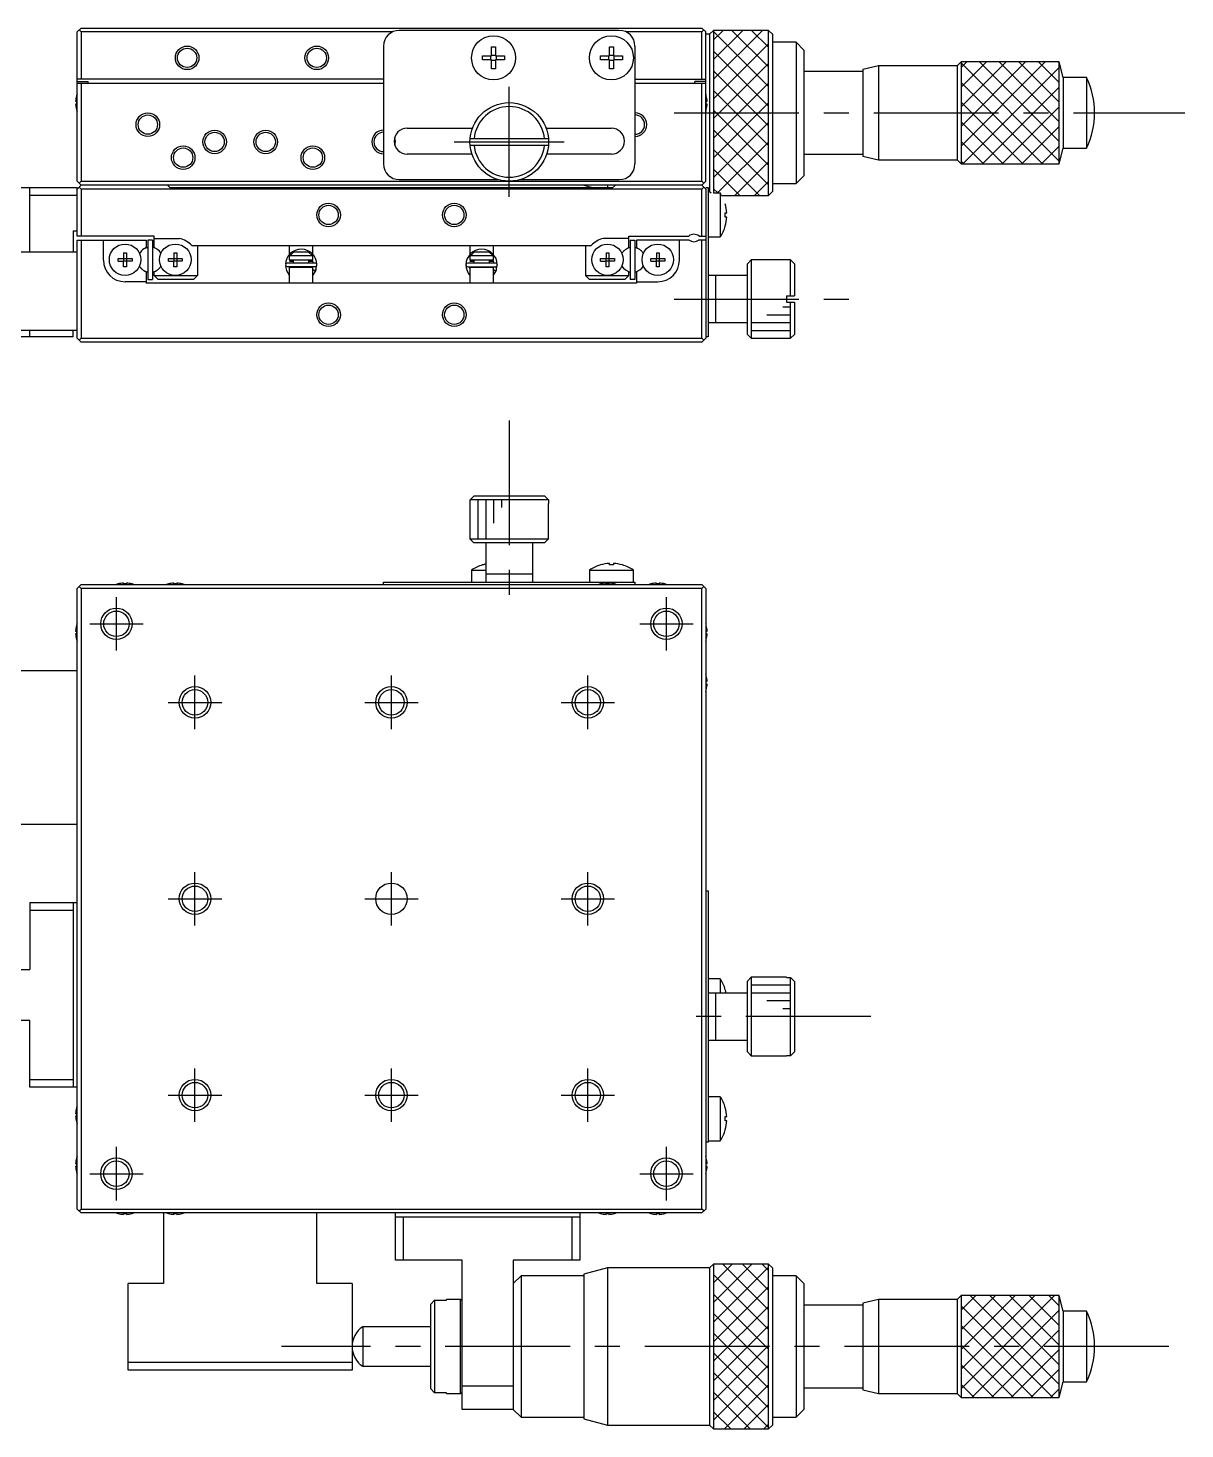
# Model space of a CAD drawing. Extents: x 0 to 455, y -8 to 270.
# Drawn here: x 83.4 to 230.6, y 92.1 to 270.4 of the extents above; entities that cross this region are included whole.
import ezdxf

# ---------------------------------------------------------------- set-up
doc = ezdxf.new("R2010")
doc.units = 0
doc.header["$LTSCALE"] = 0.5
doc.linetypes.add('CENTER', pattern=[50.8, 31.75, -6.35, 6.35, -6.35])
for name, color, linetype in [('MSM_CENTER', 1, 'CENTER'), ('MSM_CONTINUOUS', 7, 'CONTINUOUS'), ('MSM_NARROW', 5, 'CONTINUOUS')]:
    doc.layers.add(name, color=color, linetype=linetype)

msp = doc.modelspace()

# ---------------------------------------------------------------- linework, layer by layer
at = {"layer": 'MSM_CENTER'}
for p, q in [((144.616854, 248.892009), (144.616854, 262.892009)), ((165.616854, 259.592009), (230.616854, 259.592009)), ((137.616854, 255.892009), (151.616854, 255.892009)), ((165.616854, 235.892009), (190.616854, 235.892009)), ((144.616854, 220.450172), (144.616854, 195.450172)), ((94.616854, 191.150172), (94.616854, 197.950172)), ((164.616854, 191.150172), (164.616854, 197.950172)), ((91.216854, 194.550172), (98.016854, 194.550172)), ((161.216854, 194.550172), (168.016854, 194.550172)), ((104.616854, 181.150172), (104.616854, 187.950172)), ((129.616854, 181.150172), (129.616854, 187.950172)), ((154.616854, 181.150172), (154.616854, 187.950172)), ((101.216854, 184.550172), (108.016854, 184.550172)), ((126.216854, 184.550172), (133.016854, 184.550172)), ((151.216854, 184.550172), (158.016854, 184.550172)), ((104.616854, 156.150172), (104.616854, 162.950172)), ((129.616854, 156.150172), (129.616854, 162.950172)), ((154.616854, 156.150172), (154.616854, 162.950172)), ((101.216854, 159.550172), (108.016854, 159.550172)), ((126.216854, 159.550172), (133.016854, 159.550172)), ((151.216854, 159.550172), (158.016854, 159.550172)), ((190.616854, 144.550172), (165.616854, 144.550172)), ((104.616854, 131.150172), (104.616854, 137.950172)), ((129.616854, 131.150172), (129.616854, 137.950172)), ((154.616854, 131.150172), (154.616854, 137.950172)), ((101.216854, 134.550172), (108.016854, 134.550172)), ((126.216854, 134.550172), (133.016854, 134.550172)), ((151.216854, 134.550172), (158.016854, 134.550172)), ((94.616854, 121.150172), (94.616854, 127.950172)), ((164.616854, 121.150172), (164.616854, 127.950172)), ((91.216854, 124.550172), (98.016854, 124.550172)), ((161.216854, 124.550172), (168.016854, 124.550172)), ((228.550371, 102.550172), (115.616854, 102.550172))]:
    msp.add_line(p, q, dxfattribs=at)
at = {"layer": 'MSM_CONTINUOUS'}
for p, q in [((89.616854, 269.892009), (90.116854, 270.392009)), ((89.616854, 250.892009), (89.616854, 269.892009)), ((90.116854, 269.892009), (89.866854, 270.142009)), ((90.116854, 270.392009), (169.116854, 270.392009)), ((129.745074, 269.892009), (90.116854, 269.892009)), ((90.116854, 269.892009), (90.116854, 263.892009)), ((158.616854, 270.092009), (130.616854, 270.092009)), ((169.116854, 269.892009), (159.488634, 269.892009)), ((169.116854, 270.392009), (169.616854, 269.892009)), ((169.366854, 270.142009), (169.116854, 269.892009)), ((169.116854, 263.892009), (169.116854, 269.892009)), ((169.616854, 250.892009), (169.616854, 269.892009)), ((170.116854, 269.592009), (169.616854, 269.592009)), ((170.616854, 270.092009), (170.116854, 269.592009)), ((170.116854, 269.592009), (170.116854, 249.592009)), ((177.616854, 270.092009), (170.616854, 270.092009)), ((170.616854, 270.092009), (170.616854, 249.392009)), ((178.116854, 269.592009), (177.616854, 270.092009)), ((177.616854, 249.092009), (177.616854, 270.092009)), ((178.116854, 269.592009), (178.116854, 249.592009)), ((128.616854, 268.092009), (128.616854, 253.092009)), ((142.356854, 267.991148), (142.876854, 267.991148)), ((142.356854, 266.852009), (142.356854, 267.991148)), ((142.876854, 267.991148), (142.876854, 266.852009)), ((157.356854, 267.991148), (157.876854, 267.991148)), ((157.356854, 266.852009), (157.356854, 267.991148)), ((157.876854, 267.991148), (157.876854, 266.852009)), ((160.616854, 268.092009), (160.616854, 253.092009)), ((181.116854, 268.592009), (178.116854, 268.592009)), ((182.116854, 267.592009), (181.116854, 268.592009)), ((181.116854, 268.592009), (181.116854, 250.592009)), ((182.116854, 267.592009), (182.116854, 251.592009)), ((141.217715, 266.332009), (141.217715, 266.852009)), ((141.217715, 266.852009), (142.356854, 266.852009)), ((142.356854, 266.332009), (141.217715, 266.332009)), ((142.287412, 266.332009), (142.287412, 266.852009)), ((142.356854, 266.921451), (142.876854, 266.921451)), ((142.356854, 265.19287), (142.356854, 266.332009)), ((142.876854, 266.262567), (142.356854, 266.262567)), ((142.876854, 266.852009), (144.015993, 266.852009)), ((142.876854, 266.332009), (142.876854, 265.19287)), ((144.015993, 266.332009), (142.876854, 266.332009)), ((142.946296, 266.852009), (142.946296, 266.332009)), ((144.015993, 266.852009), (144.015993, 266.332009)), ((156.217715, 266.332009), (156.217715, 266.852009)), ((156.217715, 266.852009), (157.356854, 266.852009)), ((157.356854, 266.332009), (156.217715, 266.332009)), ((157.287412, 266.332009), (157.287412, 266.852009)), ((157.356854, 266.921451), (157.876854, 266.921451)), ((157.356854, 265.19287), (157.356854, 266.332009)), ((157.876854, 266.262567), (157.356854, 266.262567)), ((157.876854, 266.852009), (159.015993, 266.852009)), ((157.876854, 266.332009), (157.876854, 265.19287)), ((159.015993, 266.332009), (157.876854, 266.332009)), ((157.946296, 266.852009), (157.946296, 266.332009)), ((159.015993, 266.852009), (159.015993, 266.332009)), ((202.116854, 266.092009), (201.616854, 265.592009)), ((214.616854, 266.092009), (202.116854, 266.092009)), ((202.116854, 266.092009), (202.116854, 253.092009)), ((215.116854, 264.092009), (214.616854, 266.092009)), ((214.616854, 253.092009), (214.616854, 266.092009)), ((142.876854, 265.19287), (142.356854, 265.19287)), ((157.876854, 265.19287), (157.356854, 265.19287)), ((189.616854, 264.842009), (182.116854, 264.842009)), ((191.616854, 265.592009), (189.616854, 265.092009)), ((189.616854, 265.092009), (189.616854, 254.092009)), ((201.616854, 265.592009), (191.616854, 265.592009)), ((191.616854, 265.592009), (191.616854, 253.592009)), ((201.616854, 265.592009), (201.616854, 253.592009)), ((218.103687, 264.092009), (215.116854, 264.092009)), ((215.116854, 264.092009), (215.116854, 255.092009)), ((218.103687, 264.092009), (218.103687, 255.092009)), ((128.616854, 263.892009), (89.616854, 263.892009)), ((89.616854, 263.592009), (91.016854, 263.592009)), ((89.616854, 263.392009), (128.616854, 263.392009)), ((90.116854, 263.392009), (90.116854, 250.892009)), ((91.016854, 263.392009), (91.016854, 263.592009)), ((160.616854, 263.892009), (169.616854, 263.892009)), ((160.616854, 263.392009), (169.616854, 263.392009)), ((169.616854, 263.592009), (168.216854, 263.592009)), ((168.216854, 263.392009), (168.216854, 263.592009)), ((169.116854, 250.892009), (169.116854, 263.392009)), ((89.426995, 261.072009), (89.547332, 261.072009)), ((89.547332, 260.712009), (89.426995, 260.712009)), ((89.54271, 261.780625), (89.547332, 261.778371)), ((89.547332, 261.072009), (89.547332, 260.712009)), ((169.686376, 261.778371), (169.690998, 261.780625)), ((169.686376, 261.072009), (169.806713, 261.072009)), ((169.686376, 260.712009), (169.686376, 261.072009)), ((169.806713, 260.712009), (169.686376, 260.712009)), ((89.547332, 260.005648), (89.54271, 260.003393)), ((169.690998, 260.003393), (169.686376, 260.005648)), ((131.616854, 257.642009), (139.933105, 257.642009)), ((149.300602, 257.642009), (157.616854, 257.642009)), ((149.600828, 256.292009), (139.63288, 256.292009)), ((139.63288, 255.492009), (149.600828, 255.492009)), ((214.616854, 253.092009), (215.116854, 255.092009)), ((215.116854, 255.092009), (218.103687, 255.092009)), ((139.863171, 254.342009), (131.616854, 254.342009)), ((157.616854, 254.342009), (149.370537, 254.342009)), ((182.116854, 254.342009), (189.616854, 254.342009)), ((189.616854, 254.092009), (191.616854, 253.592009)), ((191.616854, 253.592009), (201.616854, 253.592009)), ((201.616854, 253.592009), (202.116854, 253.092009)), ((181.116854, 250.592009), (182.116854, 251.592009)), ((202.116854, 253.092009), (214.616854, 253.092009)), ((67.616854, 250.092009), (89.616854, 250.092009)), ((83.616854, 241.892009), (83.616854, 250.092009)), ((90.116854, 250.392009), (89.616854, 250.892009)), ((90.116854, 250.392009), (89.616854, 249.892009)), ((89.616854, 243.892009), (89.616854, 250.092009)), ((90.116854, 250.892009), (89.866854, 250.642009)), ((89.866854, 250.142009), (90.116854, 249.892009)), ((90.116854, 250.892009), (169.116854, 250.892009)), ((169.116854, 250.392009), (90.116854, 250.392009)), ((169.116854, 249.892009), (90.116854, 249.892009)), ((90.116854, 249.892009), (90.116854, 243.892009)), ((101.116854, 250.392009), (101.466854, 250.042009)), ((157.766854, 250.042009), (101.466854, 250.042009)), ((130.616854, 251.092009), (143.216854, 251.092009)), ((146.016854, 251.092009), (158.616854, 251.092009)), ((154.116854, 250.392009), (155.429354, 250.042009)), ((157.116854, 250.392009), (157.116854, 250.042009)), ((158.116854, 250.392009), (157.766854, 250.042009)), ((169.366854, 250.642009), (169.116854, 250.892009)), ((169.616854, 250.892009), (169.116854, 250.392009)), ((169.116854, 250.392009), (169.616854, 249.892009)), ((169.116854, 249.892009), (169.366854, 250.142009)), ((169.116854, 243.892009), (169.116854, 249.892009)), ((169.616854, 250.092009), (169.916854, 250.092009)), ((169.616854, 249.892009), (169.616854, 230.892009)), ((169.916854, 250.092009), (169.916854, 231.092009)), ((178.116854, 250.592009), (181.116854, 250.592009)), ((89.616854, 249.092009), (83.616854, 249.092009)), ((169.916854, 249.592009), (170.116854, 249.592009)), ((170.116854, 249.592009), (170.316854, 249.392009)), ((170.616854, 249.392009), (171.459317, 249.392009)), ((171.459317, 249.392009), (171.459317, 243.792009)), ((171.646981, 249.092009), (177.616854, 249.092009)), ((172.110058, 247.991148), (172.116227, 247.994157)), ((177.616854, 249.092009), (178.116854, 249.592009)), ((172.110058, 246.332009), (172.110058, 246.852009)), ((172.110058, 246.852009), (172.303316, 246.852009)), ((172.303316, 246.332009), (172.110058, 246.332009)), ((89.116854, 244.592009), (89.616854, 244.592009)), ((89.116854, 244.592009), (89.116854, 241.892009)), ((172.116227, 245.189861), (172.110058, 245.19287)), ((99.416854, 243.892009), (89.616854, 243.892009)), ((89.616854, 230.892009), (89.616854, 243.392009)), ((89.616854, 243.392009), (98.416854, 243.392009)), ((90.116854, 243.392009), (90.116854, 230.892009)), ((92.966854, 240.842009), (92.966854, 243.392009)), ((98.416854, 243.392009), (98.416854, 242.436421)), ((99.216854, 243.392009), (98.616854, 243.392009)), ((98.616854, 243.392009), (98.616854, 238.392009)), ((99.216854, 243.392009), (99.216854, 238.392009)), ((99.416854, 242.436421), (99.416854, 243.892009)), ((99.416854, 243.592009), (102.638869, 243.592009)), ((104.195916, 242.692009), (155.037792, 242.692009)), ((104.916854, 242.692009), (104.916854, 238.892009)), ((116.616854, 242.692009), (116.616854, 241.544549)), ((119.616854, 241.588469), (119.616854, 242.692009)), ((139.616854, 242.692009), (139.616854, 241.578628)), ((142.616854, 241.537393), (142.616854, 242.692009)), ((154.316854, 242.692009), (154.316854, 238.892009)), ((159.816854, 243.592009), (156.594839, 243.592009)), ((159.816854, 243.892009), (167.455416, 243.892009)), ((159.816854, 242.436421), (159.816854, 243.892009)), ((160.016854, 243.392009), (160.016854, 238.392009)), ((160.016854, 243.392009), (160.616854, 243.392009)), ((160.616854, 243.392009), (160.616854, 238.392009)), ((160.816854, 243.392009), (160.816854, 242.436421)), ((167.516854, 243.392009), (160.816854, 243.392009)), ((166.266854, 240.842009), (166.266854, 243.392009)), ((169.616854, 243.392009), (168.716854, 243.392009)), ((168.778292, 243.892009), (169.616854, 243.892009)), ((169.116854, 230.892009), (169.116854, 243.392009)), ((169.916854, 243.792009), (171.459317, 243.792009)), ((70.616854, 241.892009), (89.616854, 241.892009)), ((94.830492, 241.072009), (95.536854, 241.072009)), ((94.830492, 240.712009), (94.830492, 241.072009)), ((95.536854, 241.778371), (95.896854, 241.778371)), ((95.536854, 241.778371), (95.536854, 241.072009)), ((95.547226, 241.061637), (95.536854, 241.072009)), ((95.547226, 241.061637), (95.886482, 241.061637)), ((95.547226, 240.722381), (95.547226, 241.061637)), ((95.886482, 241.061637), (95.896854, 241.072009)), ((95.886482, 241.061637), (95.886482, 240.722381)), ((95.896854, 241.778371), (95.896854, 241.072009)), ((95.896854, 241.072009), (96.603215, 241.072009)), ((96.603215, 241.072009), (96.603215, 240.712009)), ((98.416854, 242.436421), (98.123104, 242.266825)), ((99.710604, 242.266825), (99.416854, 242.436421)), ((101.230492, 241.072009), (101.936854, 241.072009)), ((101.230492, 240.712009), (101.230492, 241.072009)), ((101.936854, 241.778371), (102.296854, 241.778371)), ((101.936854, 241.778371), (101.936854, 241.072009)), ((101.947226, 241.061637), (101.936854, 241.072009)), ((101.947226, 241.061637), (102.286482, 241.061637)), ((101.947226, 240.722381), (101.947226, 241.061637)), ((102.286482, 241.061637), (102.296854, 241.072009)), ((102.286482, 241.061637), (102.286482, 240.722381)), ((102.296854, 241.778371), (102.296854, 241.072009)), ((102.296854, 241.072009), (103.003215, 241.072009)), ((103.003215, 241.072009), (103.003215, 240.712009)), ((116.616854, 241.392009), (116.616854, 240.892009)), ((119.616854, 241.392009), (116.616854, 241.392009)), ((116.616854, 240.892009), (119.616854, 240.892009)), ((116.671171, 241.392009), (117.200339, 241.892009)), ((117.116854, 240.892009), (117.116854, 240.471504)), ((117.200339, 241.892009), (119.033369, 241.892009)), ((119.033369, 241.892009), (119.562537, 241.392009)), ((119.116854, 240.471504), (119.116854, 240.892009)), ((119.546207, 240.892059), (119.67083, 240.471555)), ((119.616854, 240.892009), (119.616854, 241.392009)), ((139.616854, 241.392009), (139.616854, 240.892009)), ((142.616854, 241.392009), (139.616854, 241.392009)), ((139.616854, 240.892009), (142.616854, 240.892009)), ((139.671171, 241.392009), (140.200339, 241.892009)), ((140.116854, 240.892009), (140.116854, 240.462275)), ((140.200339, 241.892009), (142.033369, 241.892009)), ((142.033369, 241.892009), (142.562537, 241.392009)), ((142.116854, 240.462275), (142.116854, 240.892009)), ((142.504275, 240.892047), (142.633146, 240.462327)), ((142.616854, 240.892009), (142.616854, 241.392009)), ((156.230492, 241.072009), (156.936854, 241.072009)), ((156.230492, 240.712009), (156.230492, 241.072009)), ((156.936854, 241.778371), (157.296854, 241.778371)), ((156.936854, 241.778371), (156.936854, 241.072009)), ((156.947226, 241.061637), (156.936854, 241.072009)), ((156.947226, 241.061637), (157.286482, 241.061637)), ((156.947226, 240.722381), (156.947226, 241.061637)), ((157.286482, 241.061637), (157.296854, 241.072009)), ((157.286482, 241.061637), (157.286482, 240.722381)), ((157.296854, 241.778371), (157.296854, 241.072009)), ((157.296854, 241.072009), (158.003215, 241.072009)), ((158.003215, 241.072009), (158.003215, 240.712009)), ((159.523104, 242.266825), (159.816854, 242.436421)), ((160.816854, 242.436421), (161.110604, 242.266825)), ((162.630492, 241.072009), (163.336854, 241.072009)), ((162.630492, 240.712009), (162.630492, 241.072009)), ((163.336854, 241.778371), (163.696854, 241.778371)), ((163.336854, 241.778371), (163.336854, 241.072009)), ((163.347226, 241.061637), (163.336854, 241.072009)), ((163.347226, 241.061637), (163.686482, 241.061637)), ((163.347226, 240.722381), (163.347226, 241.061637)), ((163.686482, 241.061637), (163.696854, 241.072009)), ((163.686482, 241.061637), (163.686482, 240.722381)), ((163.696854, 241.778371), (163.696854, 241.072009)), ((163.696854, 241.072009), (164.403215, 241.072009)), ((164.403215, 241.072009), (164.403215, 240.712009)), ((175.416854, 240.892009), (174.916854, 240.392009)), ((180.416854, 240.892009), (175.416854, 240.892009)), ((175.416854, 240.892009), (175.416854, 230.892009)), ((180.416854, 236.292009), (180.416854, 240.892009)), ((180.916854, 240.392009), (180.416854, 240.892009)), ((94.830492, 240.712009), (95.536854, 240.712009)), ((95.547226, 240.722381), (95.536854, 240.712009)), ((95.536854, 240.005648), (95.536854, 240.712009)), ((95.896854, 240.005648), (95.536854, 240.005648)), ((95.886482, 240.722381), (95.547226, 240.722381)), ((95.886482, 240.722381), (95.896854, 240.712009)), ((95.896854, 240.712009), (95.896854, 240.005648)), ((96.603215, 240.712009), (95.896854, 240.712009)), ((98.123104, 239.517194), (98.416854, 239.347597)), ((98.416854, 239.347597), (98.416854, 237.892009)), ((99.416854, 239.347597), (99.710604, 239.517194)), ((99.416854, 238.892009), (99.416854, 239.347597)), ((101.230492, 240.712009), (101.936854, 240.712009)), ((101.947226, 240.722381), (101.936854, 240.712009)), ((101.936854, 240.005648), (101.936854, 240.712009)), ((102.296854, 240.005648), (101.936854, 240.005648)), ((102.286482, 240.722381), (101.947226, 240.722381)), ((102.286482, 240.722381), (102.296854, 240.712009)), ((102.296854, 240.712009), (102.296854, 240.005648)), ((103.003215, 240.712009), (102.296854, 240.712009)), ((116.269, 239.533352), (116.291118, 239.474766)), ((116.291176, 239.478334), (116.290821, 239.476197)), ((116.290821, 239.476197), (116.291597, 239.476516)), ((116.291118, 239.474766), (116.290821, 239.476197)), ((116.292135, 239.475022), (116.305091, 239.444767)), ((119.911225, 240.471504), (116.361225, 240.471504)), ((116.361225, 240.021504), (119.911225, 240.021504)), ((116.626391, 239.891996), (116.601606, 240.021485)), ((119.616854, 239.892009), (116.616854, 239.892009)), ((116.616854, 239.892009), (116.616854, 237.892009)), ((116.650957, 240.692009), (117.116854, 240.692009)), ((116.726077, 239.89205), (116.960777, 240.021504)), ((117.116854, 240.021504), (117.116854, 239.892009)), ((119.116854, 240.692009), (119.616854, 240.692009)), ((119.116854, 239.892009), (119.116854, 240.021504)), ((119.311673, 240.021504), (119.546379, 239.89204)), ((119.976556, 239.4661), (119.616824, 239.594917)), ((119.616854, 240.692009), (119.616854, 240.706506)), ((119.616854, 237.892009), (119.616854, 239.892009)), ((119.629225, 239.598382), (119.616854, 239.605413)), ((119.617006, 238.904032), (119.980405, 239.475238)), ((119.642676, 239.591076), (119.629225, 239.598382)), ((119.657109, 239.583549), (119.642676, 239.591076)), ((119.672413, 239.575858), (119.657109, 239.583549)), ((119.688475, 239.568059), (119.672413, 239.575858)), ((119.705175, 239.560212), (119.688475, 239.568059)), ((119.722388, 239.552375), (119.705175, 239.560212)), ((119.739985, 239.544607), (119.722388, 239.552375)), ((119.757834, 239.536965), (119.739985, 239.544607)), ((119.775803, 239.529507), (119.757834, 239.536965)), ((119.793756, 239.522289), (119.775803, 239.529507)), ((119.811559, 239.515365), (119.793756, 239.522289)), ((119.829079, 239.508786), (119.811559, 239.515365)), ((119.846186, 239.502602), (119.829079, 239.508786)), ((119.862751, 239.496858), (119.846186, 239.502602)), ((119.87865, 239.491599), (119.862751, 239.496858)), ((119.893765, 239.486862), (119.87865, 239.491599)), ((119.907982, 239.482685), (119.893765, 239.486862)), ((119.921194, 239.479097), (119.907982, 239.482685)), ((119.933304, 239.476126), (119.921194, 239.479097)), ((119.944221, 239.473794), (119.933304, 239.476126)), ((119.953863, 239.472118), (119.944221, 239.473794)), ((119.962157, 239.471111), (119.953863, 239.472118)), ((119.962124, 239.432909), (120.134758, 240.217863)), ((119.969043, 239.470781), (119.962157, 239.471111)), ((119.974468, 239.471129), (119.969043, 239.470781)), ((119.978391, 239.472154), (119.974468, 239.471129)), ((119.980784, 239.473848), (119.978391, 239.472154)), ((119.980075, 240.030259), (119.979297, 240.032091)), ((119.993202, 239.996958), (119.980075, 240.030259)), ((119.981628, 239.476197), (119.980784, 239.473848)), ((119.981332, 239.474766), (119.993669, 239.506353)), ((120.004648, 239.963055), (119.993202, 239.996958)), ((119.993669, 239.506353), (120.005055, 239.540285)), ((120.014385, 239.928633), (120.004648, 239.963055)), ((120.005055, 239.540285), (120.01473, 239.574733)), ((120.022391, 239.893776), (120.014385, 239.928633)), ((120.01473, 239.574733), (120.02267, 239.609613)), ((120.028646, 239.858569), (120.022391, 239.893776)), ((120.02267, 239.609613), (120.028858, 239.644837)), ((120.033135, 239.823099), (120.028646, 239.858569)), ((120.028858, 239.644837), (120.033277, 239.68032)), ((120.035847, 239.787452), (120.033135, 239.823099)), ((120.033277, 239.68032), (120.035919, 239.715975)), ((120.036776, 239.751715), (120.035847, 239.787452)), ((120.035919, 239.715975), (120.036776, 239.751715)), ((139.231317, 239.524124), (139.253434, 239.465537)), ((139.253492, 239.469106), (139.253138, 239.466969)), ((139.253138, 239.466969), (139.253913, 239.467287)), ((139.253434, 239.465537), (139.253138, 239.466969)), ((139.254451, 239.465794), (139.267407, 239.435538)), ((142.873541, 240.462275), (139.323541, 240.462275)), ((139.323541, 240.012275), (142.873541, 240.012275)), ((139.587579, 239.887581), (139.563923, 240.012257)), ((139.61648, 239.780775), (139.587579, 239.887581)), ((139.616854, 240.692009), (140.116854, 240.692009)), ((142.616854, 239.892009), (139.616854, 239.892009)), ((139.616854, 239.892009), (139.616854, 237.892009)), ((139.694401, 239.892054), (139.923093, 240.012275)), ((140.116854, 240.012275), (140.116854, 239.892009)), ((142.116854, 240.692009), (142.581401, 240.692009)), ((142.116854, 239.892009), (142.116854, 240.012275)), ((142.273989, 240.012275), (142.502707, 239.892017)), ((142.938872, 239.456871), (142.616842, 239.565233)), ((142.616854, 237.892009), (142.616854, 239.892009)), ((142.630447, 239.568754), (142.616854, 239.575641)), ((142.617023, 238.937655), (142.942722, 239.466009)), ((142.644679, 239.561768), (142.630447, 239.568754)), ((142.659463, 239.554724), (142.644679, 239.561768)), ((142.674711, 239.547667), (142.659463, 239.554724)), ((142.690329, 239.540637), (142.674711, 239.547667)), ((142.706224, 239.533678), (142.690329, 239.540637)), ((142.7223, 239.526832), (142.706224, 239.533678)), ((142.738458, 239.52014), (142.7223, 239.526832)), ((142.754602, 239.513643), (142.738458, 239.52014)), ((142.770634, 239.507379), (142.754602, 239.513643)), ((142.786457, 239.501387), (142.770634, 239.507379)), ((142.801975, 239.495704), (142.786457, 239.501387)), ((142.817095, 239.490362), (142.801975, 239.495704)), ((142.831725, 239.485395), (142.817095, 239.490362)), ((142.845776, 239.480833), (142.831725, 239.485395)), ((142.859164, 239.476703), (142.845776, 239.480833)), ((142.871807, 239.473031), (142.859164, 239.476703)), ((142.88363, 239.469838), (142.871807, 239.473031)), ((142.894561, 239.467143), (142.88363, 239.469838)), ((142.904533, 239.464964), (142.894561, 239.467143)), ((142.913487, 239.463312), (142.904533, 239.464964)), ((142.921368, 239.462199), (142.913487, 239.463312)), ((142.928129, 239.461631), (142.921368, 239.462199)), ((142.924441, 239.423681), (142.93902, 239.457231)), ((142.933728, 239.461611), (142.928129, 239.461631)), ((142.938132, 239.46214), (142.933728, 239.461611)), ((142.941315, 239.463214), (142.938132, 239.46214)), ((142.93902, 239.457231), (143.097074, 240.208635)), ((142.943256, 239.464827), (142.941315, 239.463214)), ((142.942392, 240.021031), (142.941613, 240.022862)), ((142.955518, 239.98773), (142.942392, 240.021031)), ((142.943945, 239.466969), (142.943256, 239.464827)), ((142.943648, 239.465537), (142.955986, 239.497124)), ((142.966964, 239.953827), (142.955518, 239.98773)), ((142.955986, 239.497124), (142.967371, 239.531056)), ((142.976702, 239.919404), (142.966964, 239.953827)), ((142.967371, 239.531056), (142.977046, 239.565505)), ((142.984708, 239.884547), (142.976702, 239.919404)), ((142.977046, 239.565505), (142.984987, 239.600384)), ((142.990963, 239.84934), (142.984708, 239.884547)), ((142.984987, 239.600384), (142.991174, 239.635608)), ((142.995452, 239.81387), (142.990963, 239.84934)), ((142.991174, 239.635608), (142.995594, 239.671091)), ((142.998164, 239.778223), (142.995452, 239.81387)), ((142.995594, 239.671091), (142.998235, 239.706746)), ((142.999093, 239.742486), (142.998164, 239.778223)), ((142.998235, 239.706746), (142.999093, 239.742486)), ((156.230492, 240.712009), (156.936854, 240.712009)), ((156.947226, 240.722381), (156.936854, 240.712009)), ((156.936854, 240.005648), (156.936854, 240.712009)), ((157.296854, 240.005648), (156.936854, 240.005648)), ((157.286482, 240.722381), (156.947226, 240.722381)), ((157.286482, 240.722381), (157.296854, 240.712009)), ((157.296854, 240.712009), (157.296854, 240.005648)), ((158.003215, 240.712009), (157.296854, 240.712009)), ((159.816854, 239.347597), (159.523104, 239.517194)), ((159.816854, 238.892009), (159.816854, 239.347597)), ((161.110604, 239.517194), (160.816854, 239.347597)), ((160.816854, 239.347597), (160.816854, 237.892009)), ((162.630492, 240.712009), (163.336854, 240.712009)), ((163.347226, 240.722381), (163.336854, 240.712009)), ((163.336854, 240.005648), (163.336854, 240.712009)), ((163.696854, 240.005648), (163.336854, 240.005648)), ((163.686482, 240.722381), (163.347226, 240.722381)), ((163.686482, 240.722381), (163.696854, 240.712009)), ((163.696854, 240.712009), (163.696854, 240.005648)), ((164.403215, 240.712009), (163.696854, 240.712009)), ((174.916854, 231.392009), (174.916854, 240.392009)), ((180.916854, 240.392009), (180.916854, 236.292009)), ((98.416854, 238.092009), (95.716854, 238.092009)), ((160.816854, 237.892009), (98.416854, 237.892009)), ((98.616854, 238.392009), (99.216854, 238.392009)), ((99.916854, 238.392009), (99.416854, 238.892009)), ((99.416854, 238.892009), (104.916854, 238.892009)), ((104.416854, 238.392009), (99.916854, 238.392009)), ((104.416854, 238.392009), (104.916854, 238.892009)), ((154.816854, 238.392009), (154.316854, 238.892009)), ((154.316854, 238.892009), (159.816854, 238.892009)), ((159.316854, 238.392009), (154.816854, 238.392009)), ((159.316854, 238.392009), (159.816854, 238.892009)), ((160.616854, 238.392009), (160.016854, 238.392009)), ((160.816854, 238.092009), (163.516854, 238.092009)), ((174.916854, 238.892009), (169.916854, 238.892009)), ((170.916854, 232.892009), (170.916854, 238.892009)), ((179.916854, 236.292009), (180.916854, 236.292009)), ((179.916854, 236.292009), (179.916854, 235.492009)), ((179.916854, 235.492009), (180.916854, 235.492009)), ((180.416854, 230.892009), (180.416854, 235.492009)), ((180.916854, 235.492009), (180.916854, 231.392009)), ((89.616854, 231.892009), (70.616854, 231.892009)), ((83.616854, 231.092009), (83.616854, 231.892009)), ((89.116854, 231.092009), (89.116854, 231.892009)), ((169.916854, 232.892009), (174.916854, 232.892009)), ((89.116854, 231.092009), (67.616854, 231.092009)), ((90.116854, 230.392009), (89.616854, 230.892009)), ((90.116854, 230.892009), (89.866854, 230.642009)), ((90.116854, 230.892009), (169.116854, 230.892009)), ((169.116854, 230.392009), (90.116854, 230.392009)), ((169.366854, 230.642009), (169.116854, 230.892009)), ((169.616854, 230.892009), (169.116854, 230.392009)), ((169.916854, 231.092009), (169.616854, 231.092009)), ((174.916854, 231.392009), (175.416854, 230.892009)), ((175.416854, 230.892009), (180.416854, 230.892009)), ((180.416854, 230.892009), (180.916854, 231.392009)), ((139.63288, 210.350172), (140.134667, 210.850172)), ((140.134667, 210.850172), (149.099041, 210.850172)), ((149.099041, 210.850172), (149.600828, 210.350172)), ((139.616854, 209.850172), (139.63288, 209.850172)), ((139.616854, 209.850172), (139.616854, 205.350172)), ((139.63288, 209.850172), (139.63288, 210.350172)), ((149.600828, 210.350172), (139.63288, 210.350172)), ((149.600828, 210.350172), (149.600828, 209.850172)), ((149.600828, 209.850172), (149.616854, 209.850172)), ((149.616854, 205.350172), (149.616854, 209.850172)), ((139.616854, 205.350172), (149.616854, 205.350172)), ((139.616854, 205.350172), (140.116854, 204.850172)), ((149.116854, 204.850172), (149.616854, 205.350172)), ((149.116854, 204.850172), (140.116854, 204.850172)), ((141.616854, 204.850172), (141.616854, 199.850172)), ((147.616854, 199.850172), (147.616854, 204.850172)), ((141.217715, 202.043376), (141.214706, 202.049545)), ((156.217715, 202.043376), (156.214706, 202.049545)), ((157.356854, 202.043376), (157.356854, 202.236634)), ((157.876854, 202.043376), (157.356854, 202.043376)), ((157.876854, 202.236634), (157.876854, 202.043376)), ((159.019002, 202.049545), (159.015993, 202.043376)), ((128.616854, 199.550172), (128.616854, 199.850172)), ((128.616854, 199.850172), (160.616854, 199.850172)), ((139.816854, 201.392635), (141.616854, 201.392635)), ((139.816854, 201.392635), (139.816854, 199.850172)), ((147.616854, 200.850172), (141.616854, 200.850172)), ((154.816854, 201.392635), (160.416854, 201.392635)), ((154.816854, 201.392635), (154.816854, 199.850172)), ((160.416854, 199.850172), (160.416854, 201.392635)), ((160.616854, 199.850172), (160.616854, 199.550172)), ((90.116854, 199.550172), (89.616854, 199.050172)), ((89.616854, 120.050172), (89.616854, 199.050172)), ((90.116854, 199.050172), (89.866854, 199.300172)), ((90.116854, 199.550172), (169.116854, 199.550172)), ((90.116854, 199.050172), (90.116854, 120.050172)), ((169.116854, 199.050172), (90.116854, 199.050172)), ((94.830492, 199.619694), (94.828238, 199.624316)), ((95.536854, 199.619694), (95.536854, 199.740031)), ((95.896854, 199.619694), (95.536854, 199.619694)), ((95.896854, 199.740031), (95.896854, 199.619694)), ((96.60547, 199.624316), (96.603215, 199.619694)), ((101.230492, 199.619694), (101.228238, 199.624316)), ((101.936854, 199.619694), (101.936854, 199.740031)), ((102.296854, 199.619694), (101.936854, 199.619694)), ((102.296854, 199.740031), (102.296854, 199.619694)), ((103.00547, 199.624316), (103.003215, 199.619694)), ((156.230492, 199.619694), (156.228238, 199.624316)), ((156.936854, 199.619694), (156.936854, 199.740031)), ((157.296854, 199.619694), (156.936854, 199.619694)), ((157.296854, 199.740031), (157.296854, 199.619694)), ((158.00547, 199.624316), (158.003215, 199.619694)), ((162.630492, 199.619694), (162.628238, 199.624316)), ((163.336854, 199.619694), (163.336854, 199.740031)), ((163.696854, 199.619694), (163.336854, 199.619694)), ((163.696854, 199.740031), (163.696854, 199.619694)), ((164.40547, 199.624316), (164.403215, 199.619694)), ((169.616854, 199.050172), (169.116854, 199.550172)), ((169.116854, 199.050172), (169.366854, 199.300172)), ((169.116854, 120.050172), (169.116854, 199.050172)), ((169.616854, 199.050172), (169.616854, 120.050172)), ((89.426995, 193.630172), (89.547332, 193.630172)), ((89.547332, 193.270172), (89.426995, 193.270172)), ((89.54271, 194.338788), (89.547332, 194.336533)), ((89.547332, 193.630172), (89.547332, 193.270172)), ((169.686376, 194.336533), (169.690998, 194.338788)), ((169.686376, 193.270172), (169.686376, 193.630172)), ((169.686376, 193.630172), (169.806713, 193.630172)), ((169.806713, 193.270172), (169.686376, 193.270172)), ((89.547332, 192.56381), (89.54271, 192.561556)), ((169.690998, 192.561556), (169.686376, 192.56381)), ((89.616854, 188.550172), (80.616854, 188.550172)), ((169.686376, 187.936533), (169.690998, 187.938788)), ((169.686376, 186.870172), (169.686376, 187.230172)), ((169.686376, 187.230172), (169.806713, 187.230172)), ((169.806713, 186.870172), (169.686376, 186.870172)), ((169.690998, 186.161556), (169.686376, 186.16381)), ((80.616854, 169.050172), (89.616854, 169.050172)), ((169.616854, 160.550172), (169.916854, 160.550172)), ((169.916854, 160.550172), (169.916854, 128.550172)), ((83.616854, 159.050172), (89.616854, 159.050172)), ((83.616854, 159.050172), (83.616854, 150.550172)), ((89.116854, 159.050172), (89.116854, 135.550172)), ((89.116854, 158.050172), (83.616854, 158.050172)), ((64.616854, 150.550172), (83.616854, 150.550172)), ((171.459317, 149.350172), (169.916854, 149.350172)), ((171.459317, 149.350172), (171.459317, 147.550172)), ((175.416854, 149.550172), (174.916854, 149.050172)), ((174.916854, 140.050172), (174.916854, 149.050172)), ((175.416854, 149.550172), (175.416854, 139.550172)), ((179.916854, 149.550172), (175.416854, 149.550172)), ((179.916854, 149.550172), (179.916854, 149.534146)), ((179.916854, 149.534146), (180.416854, 149.534146)), ((180.416854, 139.566198), (180.416854, 149.534146)), ((180.416854, 149.534146), (180.916854, 149.032359)), ((180.916854, 149.032359), (180.916854, 140.067985)), ((174.916854, 147.550172), (169.916854, 147.550172)), ((170.916854, 141.550172), (170.916854, 147.550172)), ((172.110058, 147.949311), (172.116227, 147.95232)), ((83.616854, 144.050172), (64.616854, 144.050172)), ((83.616854, 135.550172), (83.616854, 144.050172)), ((169.916854, 141.550172), (174.916854, 141.550172)), ((174.916854, 140.050172), (175.416854, 139.550172)), ((175.416854, 139.550172), (179.916854, 139.550172)), ((180.416854, 139.566198), (179.916854, 139.566198)), ((179.916854, 139.566198), (179.916854, 139.550172)), ((180.916854, 140.067985), (180.416854, 139.566198)), ((83.616854, 136.550172), (89.116854, 136.550172)), ((89.616854, 135.550172), (83.616854, 135.550172)), ((171.459317, 134.350172), (169.916854, 134.350172)), ((171.459317, 134.350172), (171.459317, 128.750172)), ((89.426995, 132.230172), (89.547332, 132.230172)), ((89.54271, 132.938788), (89.547332, 132.936533)), ((89.547332, 132.230172), (89.547332, 131.870172)), ((172.110058, 132.949311), (172.116227, 132.95232)), ((89.547332, 131.870172), (89.426995, 131.870172)), ((89.547332, 131.16381), (89.54271, 131.161556)), ((172.110058, 131.810172), (172.303316, 131.810172)), ((172.110058, 131.290172), (172.110058, 131.810172)), ((172.303316, 131.290172), (172.110058, 131.290172)), ((169.916854, 128.550172), (169.616854, 128.550172)), ((169.916854, 128.750172), (171.459317, 128.750172)), ((172.116227, 130.148024), (172.110058, 130.151033)), ((89.426995, 125.830172), (89.547332, 125.830172)), ((89.547332, 125.470172), (89.426995, 125.470172)), ((89.54271, 126.538788), (89.547332, 126.536533)), ((89.547332, 125.830172), (89.547332, 125.470172)), ((169.686376, 126.536533), (169.690998, 126.538788)), ((169.686376, 125.470172), (169.686376, 125.830172)), ((169.686376, 125.830172), (169.806713, 125.830172)), ((169.806713, 125.470172), (169.686376, 125.470172)), ((89.547332, 124.76381), (89.54271, 124.761556)), ((169.690998, 124.761556), (169.686376, 124.76381)), ((89.616854, 120.050172), (90.116854, 119.550172)), ((89.866854, 119.800172), (90.116854, 120.050172)), ((90.116854, 120.050172), (169.116854, 120.050172)), ((169.116854, 119.550172), (90.116854, 119.550172)), ((100.616854, 119.550172), (100.616854, 110.550172)), ((120.116854, 110.550172), (120.116854, 119.550172)), ((130.116854, 113.550172), (130.116854, 119.550172)), ((153.616854, 119.550172), (153.616854, 113.550172)), ((169.366854, 119.800172), (169.116854, 120.050172)), ((169.116854, 119.550172), (169.616854, 120.050172)), ((94.828238, 119.476028), (94.830492, 119.48065)), ((95.536854, 119.48065), (95.896854, 119.48065)), ((95.536854, 119.360313), (95.536854, 119.48065)), ((95.896854, 119.48065), (95.896854, 119.360313)), ((96.603215, 119.48065), (96.60547, 119.476028)), ((101.228238, 119.476028), (101.230492, 119.48065)), ((101.936854, 119.48065), (102.296854, 119.48065)), ((101.936854, 119.360313), (101.936854, 119.48065)), ((102.296854, 119.48065), (102.296854, 119.360313)), ((103.003215, 119.48065), (103.00547, 119.476028)), ((130.116854, 119.050172), (153.616854, 119.050172)), ((131.116854, 119.050172), (131.116854, 113.550172)), ((152.616854, 113.550172), (152.616854, 119.050172)), ((156.228238, 119.476028), (156.230492, 119.48065)), ((156.936854, 119.48065), (157.296854, 119.48065)), ((156.936854, 119.360313), (156.936854, 119.48065)), ((157.296854, 119.48065), (157.296854, 119.360313)), ((158.003215, 119.48065), (158.00547, 119.476028)), ((162.628238, 119.476028), (162.630492, 119.48065)), ((163.336854, 119.48065), (163.696854, 119.48065)), ((163.336854, 119.360313), (163.336854, 119.48065)), ((163.696854, 119.48065), (163.696854, 119.360313)), ((164.403215, 119.48065), (164.40547, 119.476028)), ((138.616854, 113.550172), (130.116854, 113.550172)), ((138.616854, 94.550172), (138.616854, 113.550172)), ((145.116854, 113.550172), (145.116854, 94.550172)), ((153.616854, 113.550172), (145.116854, 113.550172)), ((157.116854, 112.550172), (154.116854, 111.750172)), ((170.116854, 112.550172), (157.116854, 112.550172)), ((157.116854, 112.550172), (157.116854, 92.550172)), ((170.616854, 113.050172), (170.116854, 112.550172)), ((170.116854, 112.550172), (170.116854, 92.550172)), ((177.616854, 113.050172), (170.616854, 113.050172)), ((170.616854, 113.050172), (170.616854, 92.050172)), ((178.116854, 112.550172), (177.616854, 113.050172)), ((177.616854, 92.050172), (177.616854, 113.050172)), ((178.116854, 112.550172), (178.116854, 92.550172)), ((146.116854, 111.550172), (145.116854, 110.550172)), ((154.116854, 111.550172), (146.116854, 111.550172)), ((146.116854, 111.550172), (146.116854, 93.550172)), ((154.116854, 111.750172), (154.116854, 93.350172)), ((181.116854, 111.550172), (178.116854, 111.550172)), ((182.116854, 110.550172), (181.116854, 111.550172)), ((181.116854, 111.550172), (181.116854, 93.550172)), ((100.616854, 110.550172), (96.116854, 110.550172)), ((96.116854, 99.550172), (96.116854, 110.550172)), ((124.616854, 110.550172), (120.116854, 110.550172)), ((124.616854, 110.550172), (124.616854, 99.550172)), ((182.116854, 110.550172), (182.116854, 94.550172)), ((202.116854, 109.050172), (201.616854, 108.550172)), ((214.616854, 109.050172), (202.116854, 109.050172)), ((202.116854, 109.050172), (202.116854, 96.050172)), ((215.116854, 107.050172), (214.616854, 109.050172)), ((214.616854, 96.050172), (214.616854, 109.050172)), ((134.616854, 107.958499), (135.116854, 108.466252)), ((134.616854, 97.141845), (134.616854, 107.958499)), ((135.116854, 108.466252), (135.116854, 96.634092)), ((135.116854, 108.466252), (136.616854, 108.466252)), ((138.416854, 108.550172), (136.616854, 108.550172)), ((136.616854, 108.466252), (136.616854, 108.550172)), ((138.416854, 96.550172), (138.416854, 108.550172)), ((138.616854, 108.350172), (138.416854, 108.550172)), ((189.616854, 107.800172), (182.116854, 107.800172)), ((191.616854, 108.550172), (189.616854, 108.050172)), ((189.616854, 108.049946), (189.616854, 97.050172)), ((201.616854, 108.550172), (191.616854, 108.550172)), ((191.616854, 108.550172), (191.616854, 96.550172)), ((201.616854, 108.550172), (201.616854, 96.550172)), ((218.103687, 107.050172), (215.116854, 107.050172)), ((215.116854, 107.049987), (215.116854, 98.050172)), ((218.103687, 107.049987), (218.103687, 98.050172)), ((134.616854, 105.050172), (125.958541, 105.050172)), ((125.958541, 105.050069), (125.958541, 100.050172)), ((96.116854, 100.550172), (124.616854, 100.550172)), ((125.958541, 100.050172), (134.616854, 100.050172)), ((124.616854, 99.550172), (96.116854, 99.550172)), ((135.116854, 96.634092), (134.616854, 97.141845)), ((136.616854, 96.634092), (135.116854, 96.634092)), ((136.616854, 96.550172), (136.616854, 96.634092)), ((136.616854, 96.550172), (138.416854, 96.550172)), ((138.416854, 96.550172), (138.616854, 96.750172)), ((138.616854, 97.550172), (145.116854, 97.550172)), ((182.116854, 97.300172), (189.616854, 97.300172)), ((189.616854, 97.050172), (191.616854, 96.550172)), ((191.616854, 96.550172), (201.616854, 96.550172)), ((201.616854, 96.550172), (202.116854, 96.050172)), ((214.616854, 96.050172), (215.116854, 98.050172)), ((215.116854, 98.050172), (218.103687, 98.050172)), ((145.116854, 94.550172), (138.616854, 94.550172)), ((145.116854, 94.550172), (146.116854, 93.550172)), ((181.116854, 93.550172), (182.116854, 94.550172)), ((202.116854, 96.050172), (214.616854, 96.050172)), ((146.116854, 93.550172), (154.116854, 93.550172)), ((154.116854, 93.350172), (157.116854, 92.550172)), ((178.116854, 93.550172), (181.116854, 93.550172)), ((157.116854, 92.550172), (170.116854, 92.550172)), ((170.116854, 92.550172), (170.616854, 92.050172)), ((170.616854, 92.050172), (177.616854, 92.050172)), ((177.616854, 92.050172), (178.116854, 92.550172))]:
    msp.add_line(p, q, dxfattribs=at)
for centre, radius in [((142.616854, 266.592009), 2.8), ((157.616854, 266.592009), 2.8), ((103.616854, 266.592009), 1.2295), ((120.116854, 266.592009), 1.2295), ((144.616854, 255.892009), 5), ((98.616854, 258.092009), 1.2295), ((107.116854, 255.892009), 1.2295), ((113.616854, 255.892009), 1.2295), ((103.116854, 253.892009), 1.2295), ((119.616854, 253.892009), 1.2295), ((121.616854, 246.592009), 1.2295), ((137.616854, 246.592009), 1.2295), ((95.716854, 240.892009), 2), ((102.116854, 240.892009), 2), ((157.116854, 240.892009), 2), ((163.516854, 240.892009), 2), ((121.616854, 233.892009), 1.2295), ((137.616854, 233.892009), 1.2295), ((94.616854, 194.550172), 1.621), ((164.616854, 194.550172), 1.621), ((104.616854, 184.550172), 1.621), ((129.616854, 184.550172), 1.621), ((154.616854, 184.550172), 1.621), ((104.616854, 159.550172), 1.621), ((129.616854, 159.550172), 2), ((154.616854, 159.550172), 1.621), ((104.616854, 134.550172), 1.621), ((129.616854, 134.550172), 1.621), ((154.616854, 134.550172), 1.621), ((94.616854, 124.550172), 1.621), ((164.616854, 124.550172), 1.621)]:
    msp.add_circle(centre, radius, dxfattribs=at)
for centre, radius, start, end in [((130.616854, 268.092009), 2, 90, 180), ((158.616854, 268.092009), 2, 0, 90), ((208.616854, 259.592009), 10.5, 334.623066, 25.376934), ((92.616854, 260.892009), 3.194933, 163.893288, 176.770291), ((92.616854, 260.892009), 3.194933, 183.229709, 196.106712), ((92.616854, 260.892009), 3.2, 159.635865, 163.877467), ((144.616854, 255.892009), 4.5, 5.099689, 174.900311), ((166.616854, 260.892009), 3.2, 16.122533, 20.364135), ((166.616854, 260.892009), 3.194933, 3.229709, 16.106712), ((166.616854, 260.892009), 3.194933, 343.893288, 356.770291), ((92.616854, 260.892009), 3.2, 196.122533, 200.364135), ((160.616854, 258.092009), 1.2295, 270, 90), ((166.616854, 260.892009), 3.2, 339.635865, 343.877467), ((128.616854, 255.892009), 1.2295, 90, 270), ((131.616854, 255.992009), 1.65, 90, 270), ((157.616854, 255.992009), 1.65, 270, 90), ((144.616854, 255.892009), 4.5, 185.099689, 354.900311), ((130.616854, 253.092009), 2, 180, 270), ((158.616854, 253.092009), 2, 270, 0), ((167.316949, 246.592068), 4.999888, 29.99995687, 34.05584541), ((167.316854, 246.592009), 4.993235, 2.984767, 16.272555), ((167.316854, 246.592009), 4.993235, 343.727445, 357.015233), ((167.316854, 246.592009), 5, 325.944202, 343.714157), ((102.116854, 240.892009), 2.75, 40.885193, 79.057501), ((157.116854, 240.892009), 2.75, 100.942499, 139.114807), ((168.116854, 243.142009), 1, 48.590378, 131.409622), ((168.116854, 244.192009), 1, 233.130102, 306.869898), ((95.716854, 240.842009), 2.75, 180, 270), ((99.031664, 240.777009), 1.75, 134.995594, 148.113496), ((98.916855, 240.892009), 1.5875, 120.000031, 149.566818), ((98.916855, 240.892009), 1.5875, 100.893089, 120), ((98.916855, 240.892009), 1.5875, 30.433263, 79.10696497), ((98.802044, 240.777009), 1.75, 31.886504, 45.004406), ((118.136269, 240.246465), 1.998762, 0.738023, 179.187021), ((141.098586, 240.237237), 1.998762, 0.738023, 179.187021), ((160.431664, 240.777009), 1.75, 134.995594, 148.113496), ((160.316853, 240.892009), 1.5875, 134.999975, 149.566736), ((160.316854, 240.892009), 1.5875, 120, 135), ((160.316853, 240.892009), 1.5875, 100.892987, 119.999969), ((160.316853, 240.892009), 1.5875, 59.999969, 79.106991), ((160.316854, 240.892009), 1.5875, 45, 60), ((160.202044, 240.777009), 1.75, 31.886504, 45.004406), ((160.316853, 240.892009), 1.5875, 30.433182, 44.999975), ((163.516854, 240.842009), 2.75, 270, 0), ((99.031664, 241.007009), 1.75, 211.886504, 225.004406), ((98.916855, 240.892009), 1.5875, 210.433182, 224.999975), ((98.916854, 240.892009), 1.5875, 225, 240), ((98.916855, 240.892009), 1.5875, 240, 259.106911), ((98.916855, 240.892009), 1.5875, 280.893016, 300), ((98.916854, 240.892009), 1.5875, 300, 315), ((98.802044, 241.007009), 1.75, 314.995594, 328.113496), ((98.916855, 240.892009), 1.5875, 314.999975, 329.566737), ((116.361225, 240.246504), 0.225, 90, 270), ((118.140875, 240.248099), 2.00346, 180.863794, 220.459737), ((119.911225, 240.246504), 0.225, 270, 90), ((139.323541, 240.237275), 0.225, 90, 270), ((141.102308, 240.238703), 2.002574, 180.859395, 222.103214), ((142.873541, 240.237275), 0.225, 270, 90), ((160.431664, 241.007009), 1.75, 211.886504, 225.004406), ((160.316853, 240.892009), 1.5875, 210.433264, 259.10698482), ((160.316853, 240.892009), 1.5875, 280.893008, 329.56681345), ((160.202044, 241.007009), 1.75, 314.995594, 328.113496), ((142.616854, 197.250172), 5, 106.285843, 124.055798), ((142.616854, 197.250172), 4.993235, 101.552804, 106.272555), ((157.616854, 197.250172), 5, 106.285843, 124.055798), ((157.616854, 197.250172), 4.993235, 92.984767, 106.272555), ((157.616854, 197.250172), 4.993235, 73.727445, 87.015233), ((157.616854, 197.250172), 5, 55.944202, 73.714157), ((95.716854, 196.550172), 3.2, 106.122533, 110.364135), ((95.716854, 196.550172), 3.194933, 93.229709, 106.106712), ((95.716854, 196.550172), 3.194933, 73.893288, 86.770291), ((95.716854, 196.550172), 3.2, 69.635865, 73.877467), ((102.116854, 196.550172), 3.2, 106.122533, 110.364135), ((102.116854, 196.550172), 3.194933, 93.229709, 106.106712), ((102.116854, 196.550172), 3.194933, 73.893288, 86.770291), ((102.116854, 196.550172), 3.2, 69.635865, 73.877467), ((157.116854, 196.550172), 3.2, 106.122533, 110.364135), ((157.116854, 196.550172), 3.194933, 93.229709, 106.106712), ((157.116854, 196.550172), 3.194933, 73.893288, 86.770291), ((157.116854, 196.550172), 3.2, 69.635865, 73.877467), ((163.516854, 196.550172), 3.2, 106.122533, 110.364135), ((163.516854, 196.550172), 3.194933, 93.229709, 106.106712), ((163.516854, 196.550172), 3.194933, 73.893288, 86.770291), ((163.516854, 196.550172), 3.2, 69.635865, 73.877467), ((92.616854, 193.450172), 3.2, 159.635865, 163.877467), ((166.616854, 193.450172), 3.2, 16.122533, 20.364135), ((92.616854, 193.450172), 3.194933, 163.893288, 176.770291), ((92.616854, 193.450172), 3.194933, 183.229709, 196.106712), ((166.616854, 193.450172), 3.194933, 3.229709, 16.106712), ((166.616854, 193.450172), 3.194933, 343.893288, 356.770291), ((92.616854, 193.450172), 3.2, 196.122533, 200.364135), ((166.616854, 193.450172), 3.2, 339.635865, 343.877467), ((166.616854, 187.050172), 3.2, 16.122533, 20.364135), ((166.616854, 187.050172), 3.194933, 3.229709, 16.106712), ((166.616854, 187.050172), 3.2, 339.635865, 343.877467), ((166.616854, 187.050172), 3.194933, 343.893288, 356.770291), ((167.316854, 146.550172), 5, 16.285843, 34.055798), ((167.316854, 146.550172), 4.993235, 11.552804, 16.272555), ((167.316854, 131.550172), 5, 16.285843, 34.055798), ((92.616854, 132.050172), 3.194933, 163.893288, 176.770291), ((92.616854, 132.050172), 3.2, 159.635865, 163.877467), ((167.316854, 131.550172), 4.993235, 2.984767, 16.272555), ((92.616854, 132.050172), 3.194933, 183.229709, 196.106712), ((92.616854, 132.050172), 3.2, 196.122533, 200.364135), ((167.316854, 131.550172), 4.993235, 343.727445, 357.015233), ((167.316854, 131.550172), 5, 325.944202, 343.714157), ((92.616854, 125.650172), 3.2, 159.635865, 163.877467), ((166.616854, 125.650172), 3.2, 16.122533, 20.364135), ((92.616854, 125.650172), 3.194933, 163.893288, 176.770291), ((92.616854, 125.650172), 3.194933, 183.229709, 196.106712), ((166.616854, 125.650172), 3.194933, 3.229709, 16.106712), ((166.616854, 125.650172), 3.194933, 343.893288, 356.770291), ((92.616854, 125.650172), 3.2, 196.122533, 200.364135), ((166.616854, 125.650172), 3.2, 339.635865, 343.877467), ((95.716854, 122.550172), 3.2, 249.635865, 253.877467), ((95.716854, 122.550172), 3.2, 286.122533, 290.364135), ((102.116854, 122.550172), 3.2, 249.635865, 253.877467), ((102.116854, 122.550172), 3.2, 286.122533, 290.364135), ((157.116854, 122.550172), 3.2, 249.635865, 253.877467), ((157.116854, 122.550172), 3.2, 286.122533, 290.364135), ((163.516854, 122.550172), 3.2, 249.635865, 253.877467), ((163.516854, 122.550172), 3.2, 286.122533, 290.364135), ((95.716854, 122.550172), 3.194933, 253.893288, 266.770291), ((95.716854, 122.550172), 3.194933, 273.229709, 286.106712), ((102.116854, 122.550172), 3.194933, 253.893288, 266.770291), ((102.116854, 122.550172), 3.194933, 273.229709, 286.106712), ((157.116854, 122.550172), 3.194933, 253.893288, 266.770291), ((157.116854, 122.550172), 3.194933, 273.229709, 286.106712), ((163.516854, 122.550172), 3.194933, 253.893288, 266.770291), ((163.516854, 122.550172), 3.194933, 273.229709, 286.106712), ((208.616854, 102.550172), 10.5, 334.623066, 25.376934), ((127.616854, 102.550172), 3, 123.55731, 236.44269)]:
    msp.add_arc(centre, radius, start, end, dxfattribs=at)
at = {"layer": 'MSM_NARROW'}
for p, q in [((170.616854, 266.370397), (174.338466, 270.092009)), ((170.616854, 263.870397), (176.838466, 270.092009)), ((170.616854, 268.870397), (171.838466, 270.092009)), ((170.616854, 269.938989), (177.616854, 262.938989)), ((172.963834, 270.092009), (177.616854, 265.438989)), ((175.463834, 270.092009), (177.616854, 267.938989)), ((170.616854, 261.370397), (177.616854, 268.370397)), ((170.616854, 267.438989), (177.616854, 260.438989)), ((170.616854, 258.870397), (177.616854, 265.870397)), ((202.116854, 265.370397), (202.838466, 266.092009)), ((202.116854, 262.870397), (205.338466, 266.092009)), ((202.116854, 260.370397), (207.838466, 266.092009)), ((202.116854, 257.870397), (210.338466, 266.092009)), ((202.116854, 255.370397), (212.838466, 266.092009)), ((202.116854, 265.938989), (214.616854, 253.438989)), ((204.463834, 266.092009), (214.616854, 255.938989)), ((206.963834, 266.092009), (214.616854, 258.438989)), ((209.463834, 266.092009), (214.616854, 260.938989)), ((211.963834, 266.092009), (214.616854, 263.438989)), ((214.463834, 266.092009), (214.616854, 265.938989)), ((170.616854, 264.938989), (177.616854, 257.938989)), ((202.338466, 253.092009), (214.616854, 265.370397)), ((170.616854, 256.370397), (177.616854, 263.370397)), ((170.616854, 262.438989), (177.616854, 255.438989)), ((202.116854, 263.438989), (212.463834, 253.092009)), ((204.838466, 253.092009), (214.616854, 262.870397)), ((170.616854, 253.870397), (177.616854, 260.870397)), ((202.116854, 260.938989), (209.963834, 253.092009)), ((170.616854, 259.938989), (177.616854, 252.938989)), ((207.338466, 253.092009), (214.616854, 260.370397)), ((170.616854, 251.370397), (177.616854, 258.370397)), ((170.616854, 257.438989), (177.616854, 250.438989)), ((202.116854, 258.438989), (207.463834, 253.092009)), ((209.838466, 253.092009), (214.616854, 257.870397)), ((171.138466, 249.392009), (177.616854, 255.870397)), ((202.116854, 255.938989), (204.963834, 253.092009)), ((212.338466, 253.092009), (214.616854, 255.370397)), ((170.616854, 254.938989), (176.463834, 249.092009)), ((173.338466, 249.092009), (177.616854, 253.370397)), ((202.116854, 253.438989), (202.463834, 253.092009)), ((170.616854, 252.438989), (173.963834, 249.092009)), ((170.616854, 249.938989), (171.163834, 249.392009)), ((175.838466, 249.092009), (177.616854, 250.870397)), ((177.416854, 233.892009), (180.416854, 233.892009)), ((179.416854, 234.892009), (180.416854, 234.892009)), ((175.416854, 232.892009), (180.416854, 232.892009)), ((175.416854, 231.892009), (180.416854, 231.892009)), ((140.616854, 210.350172), (140.616854, 205.350172)), ((141.616854, 210.350172), (141.616854, 205.350172)), ((142.616854, 210.350172), (142.616854, 207.350172)), ((143.616854, 210.350172), (143.616854, 209.350172)), ((180.416854, 148.550172), (175.416854, 148.550172)), ((180.416854, 147.550172), (175.416854, 147.550172)), ((180.416854, 146.550172), (177.416854, 146.550172)), ((180.416854, 145.550172), (179.416854, 145.550172)), ((170.616854, 110.662234), (173.004792, 113.050172)), ((170.616854, 108.162234), (175.504792, 113.050172)), ((170.616854, 105.662234), (177.616854, 112.662234)), ((171.797508, 113.050172), (177.616854, 107.230826)), ((174.297508, 113.050172), (177.616854, 109.730826)), ((176.797508, 113.050172), (177.616854, 112.230826)), ((170.616854, 111.730826), (177.616854, 104.730826)), ((170.616854, 103.162234), (177.616854, 110.162234)), ((170.616854, 109.230826), (177.616854, 102.230826)), ((202.116854, 107.162234), (204.004792, 109.050172)), ((202.116854, 104.662234), (206.504792, 109.050172)), ((202.116854, 102.162234), (209.004792, 109.050172)), ((202.116854, 99.662234), (211.504792, 109.050172)), ((202.116854, 97.162234), (214.004792, 109.050172)), ((203.297508, 109.050172), (214.616854, 97.730826)), ((205.797508, 109.050172), (214.616854, 100.230826)), ((208.297508, 109.050172), (214.616854, 102.730826)), ((210.797508, 109.050172), (214.616854, 105.230826)), ((213.297508, 109.050172), (214.616854, 107.730826)), ((170.616854, 100.662234), (177.616854, 107.662234)), ((202.116854, 107.730826), (213.797508, 96.050172)), ((203.504792, 96.050172), (214.616854, 107.162234)), ((170.616854, 106.730826), (177.616854, 99.730826)), ((202.116854, 105.230826), (211.297508, 96.050172)), ((170.616854, 98.162234), (177.616854, 105.162234)), ((170.616854, 104.230826), (177.616854, 97.230826)), ((206.004792, 96.050172), (214.616854, 104.662234)), ((170.616854, 95.662234), (177.616854, 102.662234)), ((170.616854, 101.730826), (177.616854, 94.730826)), ((202.116854, 102.730826), (208.797508, 96.050172)), ((208.504792, 96.050172), (214.616854, 102.162234)), ((170.616854, 93.162234), (177.616854, 100.162234)), ((202.116854, 100.230826), (206.297508, 96.050172)), ((170.616854, 99.230826), (177.616854, 92.230826)), ((211.004792, 96.050172), (214.616854, 99.662234)), ((170.616854, 96.730826), (175.297508, 92.050172)), ((172.004792, 92.050172), (177.616854, 97.662234)), ((202.116854, 97.730826), (203.797508, 96.050172)), ((213.504792, 96.050172), (214.616854, 97.162234)), ((174.504792, 92.050172), (177.616854, 95.162234)), ((170.616854, 94.230826), (172.797508, 92.050172)), ((177.004792, 92.050172), (177.616854, 92.662234))]:
    msp.add_line(p, q, dxfattribs=at)
for centre, radius in [((103.616854, 266.592009), 1.5), ((120.116854, 266.592009), 1.5), ((98.616854, 258.092009), 1.5), ((107.116854, 255.892009), 1.5), ((113.616854, 255.892009), 1.5), ((103.116854, 253.892009), 1.5), ((119.616854, 253.892009), 1.5), ((121.616854, 246.592009), 1.5), ((137.616854, 246.592009), 1.5), ((121.616854, 233.892009), 1.5), ((137.616854, 233.892009), 1.5), ((94.616854, 194.550172), 2), ((164.616854, 194.550172), 2), ((104.616854, 184.550172), 2), ((129.616854, 184.550172), 2), ((154.616854, 184.550172), 2), ((104.616854, 159.550172), 2), ((154.616854, 159.550172), 2), ((104.616854, 134.550172), 2), ((129.616854, 134.550172), 2), ((154.616854, 134.550172), 2), ((94.616854, 124.550172), 2), ((164.616854, 124.550172), 2)]:
    msp.add_circle(centre, radius, dxfattribs=at)
for centre, start, end in [((160.616854, 258.092009), 270, 90), ((128.616854, 255.892009), 90, 270), ((128.616854, 255.892009), 343.36602452, 20.45228035)]:
    msp.add_arc(centre, 1.5, start, end, dxfattribs=at)

doc.saveas('drawing.dxf')
